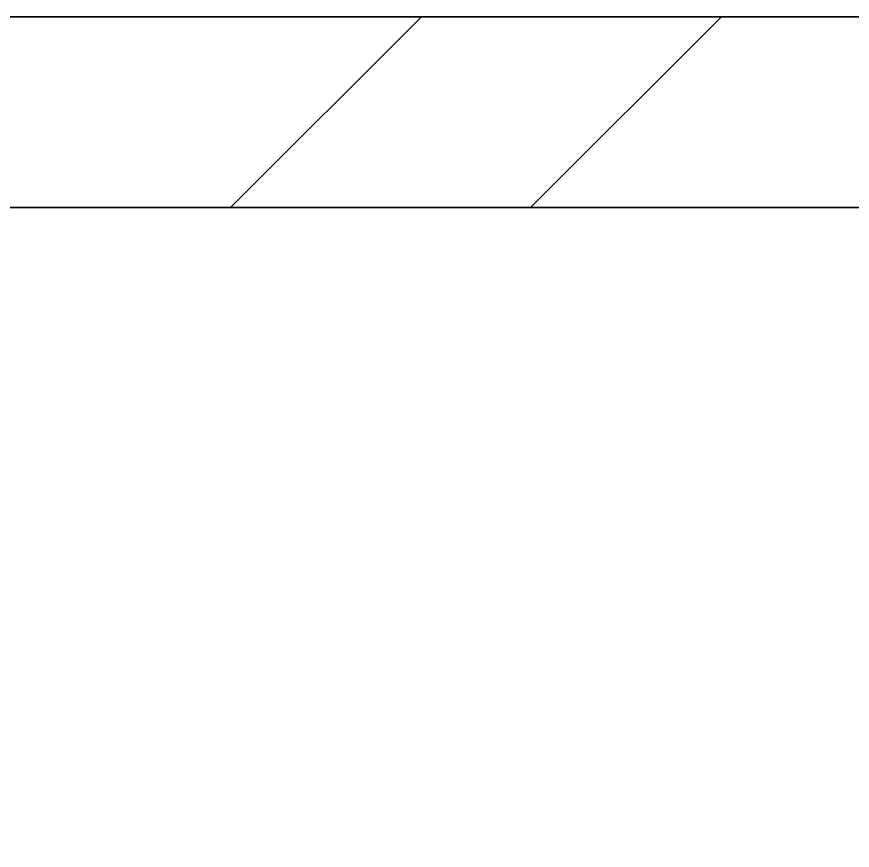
# Model space of a CAD drawing. Header units: millimetres. Extents: x -12447 to 83753, y -46415 to 46712.
# Drawn here: x 82677.24 to 82720.98, y 2944.51 to 2988.16 of the extents above; entities that cross this region are included whole.
import ezdxf

# ---------------------------------------------------------------- set-up
doc = ezdxf.new("R2010")
doc.units = ezdxf.units.MM
doc.layers.add('Узлы', color=7, linetype='Continuous', lineweight=18)

# ---------------------------------------------------------------- blocks, each defined once
blk = doc.blocks.new('Последовательность узлов - Кирпич одинарный_65х120 мм_со швом-72826-Сечение по поддону')
at = {"layer": 'Узлы', "lineweight": 35}
for p, q in [((1573.103, 2988.16), (1693.103, 2988.16)), ((1693.103, 2978.16), (1573.103, 2978.16))]:
    blk.add_line(p, q, dxfattribs=at)

msp = doc.modelspace()

# ---------------------------------------------------------------- hatches: boundary and pattern name
at = {"layer": 'Узлы', "lineweight": 9}
h = msp.add_hatch(dxfattribs=at)
h.set_pattern_fill('FP_209', color=256, style=0, pattern_type=2)
h.set_pattern_definition([(45, (81077.526, 0), (-23.57353, 23.57353), []), (45, (81093.24, 0), (-23.57353, 23.57353), [])])
h.paths.add_polyline_path([(82762.216, 2903.16), (82770.629, 2903.16), (82770.629, 2913.16), (82650.629, 2913.16), (82650.629, 2903.16), (82681.217, 2903.16)])
h.paths.add_polyline_path([(82681.217, 2978.16), (82770.629, 2978.16), (82770.629, 2988.16), (82650.629, 2988.16), (82651.923, 2987.99), (82653.129, 2987.49), (82654.165, 2986.695), (82654.959, 2985.66), (82655.459, 2984.454), (82655.629, 2983.16), (82655.459, 2981.866), (82654.959, 2980.66), (82654.165, 2979.624), (82653.129, 2978.83), (82651.923, 2978.33), (82650.629, 2978.16), (82655.629, 2978.16)])

# ---------------------------------------------------------------- block references
at = {"layer": 'Узлы', "lineweight": 20}
msp.add_blockref('Последовательность узлов - Кирпич одинарный_65х120 мм_со швом-72826-Сечение по поддону', (81077.526, 0), dxfattribs=at)

doc.saveas('drawing.dxf')
